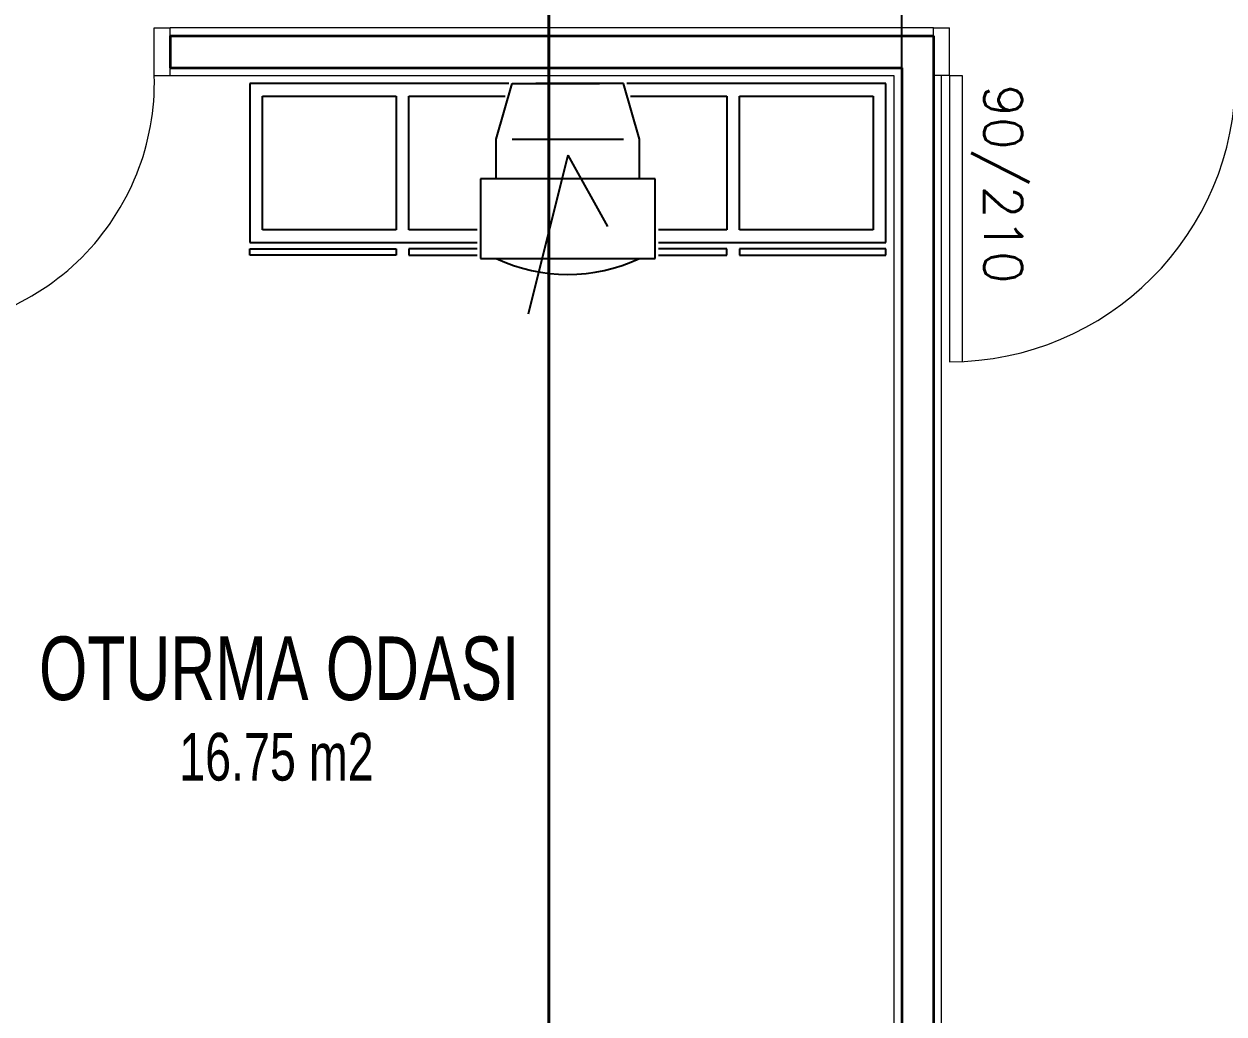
# Model space of a CAD drawing. Header units: inches. Extents: x -7543 to -822, y 102837 to 190349.
# Drawn here: x -829.945 to -829.8696, y 102836.8269 to 102836.8892 of the extents above; entities that cross this region are included whole.
import ezdxf

# ---------------------------------------------------------------- set-up
doc = ezdxf.new("R2010")
doc.units = ezdxf.units.IN
doc.header["$MEASUREMENT"] = 0
doc.linetypes.add('DASHDOTX2', pattern=[2, 1, -0.5, 0, -0.5])
doc.linetypes.add('DASHED', pattern=[19.049999999999997, 12.7, -6.35])
for name, color, linetype, lineweight in [('AKS', 1, 'Continuous', 25), ('KESİT', 7, 'Continuous', 40), ('SIVA', 150, 'Continuous', 15), ('YAZI', 7, 'Continuous', 25)]:
    doc.layers.add(name, color=color, linetype=linetype, lineweight=lineweight)
for name, color, linetype, lineweight, true_color in [('DUVAR', 7, 'Continuous', 35, 0xfc4642), ('KAPI', 7, 'Continuous', 18, 0xffb360), ('TEFRİŞ', 7, 'Continuous', 25, 0x78462c)]:
    doc.layers.add(name, color=color, linetype=linetype, lineweight=lineweight, true_color=true_color)
doc.styles.add('arıal', font='arial.ttf', dxfattribs={"width": 0.7})
doc.styles.add('TXTX', font='TXTX')

# ---------------------------------------------------------------- blocks, each defined once
blk = doc.blocks.new('A$C00897202')
at = {"layer": 'KAPI'}
for p, q in [((80.99972826655721, 15.00006041442975), (80.99972826655721, 95.00006041442975)), ((84.99972826655721, 15.00006041442975), (84.99972826655721, 95.00006041442975)), ((4.999728266557213, 15.00006041279994), (-0.000271733442787081, 15.00006041279994)), ((4.999728266557213, 15.00006041279994), (4.999728266731836, 6.041279993951321e-05)), ((84.99972826655721, 15.00006041442975), (80.99972826655721, 15.00006041442975)), ((84.99972826655721, 6.041440065018833e-05), (84.99972826655721, 15.00006041442975)), ((89.99972826655721, 15.00006041442975), (84.99972826655721, 15.00006041442975)), ((4.999728266731836, 6.041279993951321e-05), (-0.0002717326278798282, 6.041279993951321e-05)), ((84.99972826655721, 6.041440065018833e-05), (89.99972826655721, 6.041440065018833e-05))]:
    blk.add_line(p, q, dxfattribs=at)
blk.add_arc((82.99972826655721, 17.00006041437155), 78.02563681258283, 88.53119928715294, 181.4688007161811, dxfattribs=at)

msp = doc.modelspace()

# ---------------------------------------------------------------- linework, layer by layer
at = {"layer": 'AKS', "linetype": 'DASHDOTX2', "ltscale": 10}
msp.add_line((-829.8898315430839, 102837.241780972), (-829.8898315430839, 102836.7293249838), dxfattribs=at)
at = {"layer": 'DUVAR'}
for p, q in [((-829.9358199212353, 102836.8884307916), (-829.8878199212353, 102836.8884307916)), ((-829.9358199212353, 102836.8884307916), (-829.9358199212353, 102836.8864307916)), ((-829.8878199212353, 102836.8884307916), (-829.8878199212353, 102836.8204307916)), ((-829.9358199212353, 102836.8864307916), (-829.8898199212352, 102836.8864307916)), ((-829.8898199212352, 102836.8864307916), (-829.8898199212352, 102836.8204307916))]:
    msp.add_line(p, q, dxfattribs=at)
at = {"layer": 'KAPI'}
for p, q in [((-829.9358199212353, 102836.8859307916), (-829.9358199212353, 102836.8889307916)), ((-829.8878199212353, 102836.8889307916), (-829.8868199212352, 102836.8889307916)), ((-829.8878199212353, 102836.8859307916), (-829.8878199212353, 102836.8889307916)), ((-829.8868199212352, 102836.8859307916), (-829.8868199212352, 102836.8889307916)), ((-829.8868199212352, 102836.8859307916), (-829.8878199212353, 102836.8859307916)), ((-829.8868199212352, 102836.8859307916), (-829.8868199212352, 102836.8679307916)), ((-829.8868199212352, 102836.8859307916), (-829.8860199212353, 102836.8859307916)), ((-829.8860199212353, 102836.8859307916), (-829.8860199212353, 102836.8679485781))]:
    msp.add_line(p, q, dxfattribs=at)
msp.add_arc((-829.8868199212352, 102836.8859307916), 0.018, 270, 0, dxfattribs=at)
at = {"layer": 'KESİT', "linetype": 'DASHED'}
msp.add_line((-829.9120055995311, 102836.9492071035), (-829.9120055995311, 102836.7221551643), dxfattribs=at)
at = {"layer": 'SIVA'}
for p, q in [((-829.8878199212353, 102836.8889307916), (-829.9358199212353, 102836.8889307916)), ((-829.9358199212353, 102836.8859307916), (-829.8903199212352, 102836.8859307916)), ((-829.8903199212352, 102836.8859307916), (-829.8903199212352, 102836.8209307916)), ((-829.8873199212353, 102836.8199307916), (-829.8873199212353, 102836.8859307916))]:
    msp.add_line(p, q, dxfattribs=at)
at = {"layer": 'TEFRİŞ'}
for p, q in [((-829.9145279237609, 102836.8854307916), (-829.9308199212353, 102836.8854307916)), ((-829.9308199212353, 102836.8854307916), (-829.9308199212353, 102836.8754307916)), ((-829.9153199208461, 102836.8819307908), (-829.9143199208461, 102836.8854307908)), ((-829.9143199208461, 102836.8854307908), (-829.908819920846, 102836.8854307908)), ((-829.907319920846, 102836.8854307908), (-829.912819920846, 102836.8854307908)), ((-829.906319920846, 102836.8819307908), (-829.907319920846, 102836.8854307908)), ((-829.8908199212353, 102836.8854307916), (-829.907111917931, 102836.8854307916)), ((-829.8908199212353, 102836.8754307916), (-829.8908199212353, 102836.8854307916)), ((-829.9300199212353, 102836.8846307916), (-829.9216199212353, 102836.8846307916)), ((-829.9300199212353, 102836.8762307916), (-829.9300199212353, 102836.8846307916)), ((-829.9216199212353, 102836.8846307916), (-829.9216199212353, 102836.8762307916)), ((-829.9208199212353, 102836.8846307916), (-829.9147564951895, 102836.8846307916)), ((-829.9208199212353, 102836.8762307916), (-829.9208199212353, 102836.8846307916)), ((-829.9068833465025, 102836.8846307916), (-829.9008199212353, 102836.8846307916)), ((-829.9008199212353, 102836.8846307916), (-829.9008199212353, 102836.8762307916)), ((-829.9000199212353, 102836.8762307916), (-829.9000199212353, 102836.8846307916)), ((-829.9000199212353, 102836.8846307916), (-829.8916199212352, 102836.8846307916)), ((-829.8916199212352, 102836.8846307916), (-829.8916199212352, 102836.8762307916)), ((-829.9153199208461, 102836.8794307908), (-829.9153199208461, 102836.8819307908)), ((-829.9143199208461, 102836.8819307908), (-829.907319920846, 102836.8819307908)), ((-829.906319920846, 102836.8794307908), (-829.906319920846, 102836.8819307908)), ((-829.910819920846, 102836.8809307908), (-829.913319920846, 102836.8709307908)), ((-829.910819920846, 102836.8809307908), (-829.908319920846, 102836.8764307908)), ((-829.9053199208461, 102836.8794307908), (-829.916319920846, 102836.8794307908)), ((-829.916319920846, 102836.8794307908), (-829.916319920846, 102836.8744307908)), ((-829.9053199208461, 102836.8744307908), (-829.9053199208461, 102836.8794307908)), ((-829.9216199212353, 102836.8762307916), (-829.9300199212353, 102836.8762307916)), ((-829.916519920846, 102836.8762307916), (-829.9208199212353, 102836.8762307916)), ((-829.9008199212353, 102836.8762307916), (-829.905119920846, 102836.8762307916)), ((-829.8916199212352, 102836.8762307916), (-829.9000199212353, 102836.8762307916)), ((-829.9308199212353, 102836.8754307916), (-829.916519920846, 102836.8754307916)), ((-829.905119920846, 102836.8754307916), (-829.8908199212353, 102836.8754307916)), ((-829.9308199212353, 102836.8750307916), (-829.9216199212353, 102836.8750307916)), ((-829.9308199212353, 102836.8746307916), (-829.9308199212353, 102836.8750307916)), ((-829.9216199212353, 102836.8746307916), (-829.9308199212353, 102836.8746307916)), ((-829.9216199212353, 102836.8750307916), (-829.9216199212353, 102836.8746307916)), ((-829.916519920846, 102836.8750307916), (-829.9208199212353, 102836.8750307916)), ((-829.9208199212353, 102836.8750307916), (-829.9208199212353, 102836.8746307916)), ((-829.9208199212353, 102836.8746307916), (-829.916519920846, 102836.8746307916)), ((-829.916319920846, 102836.8744307908), (-829.9053199208461, 102836.8744307908)), ((-829.9008199212353, 102836.8750307916), (-829.905119920846, 102836.8750307916)), ((-829.905119920846, 102836.8746307916), (-829.9008199212353, 102836.8746307916)), ((-829.9008199212353, 102836.8746307916), (-829.9008199212353, 102836.8750307916)), ((-829.9000199212353, 102836.8750307916), (-829.9000199212353, 102836.8746307916)), ((-829.8908199212353, 102836.8750307916), (-829.9000199212353, 102836.8750307916)), ((-829.9000199212353, 102836.8746307916), (-829.8908199212353, 102836.8746307916)), ((-829.8908199212353, 102836.8746307916), (-829.8908199212353, 102836.8750307916))]:
    msp.add_line(p, q, dxfattribs=at)
msp.add_arc((-829.910819920846, 102836.8840557908), 0.010625, 244.9423850015374, 295.0576149984626, dxfattribs=at)

# ---------------------------------------------------------------- block references
at = {"layer": 'KAPI', "xscale": 0.0001999999999497959, "yscale": 0.0001999999999497959, "zscale": 0.0001999999999497959, "rotation": 180}
msp.add_blockref('A$C00897202', (-829.9358199755819, 102836.8889308037), dxfattribs=at)

# ---------------------------------------------------------------- texts
at = {"layer": 'KAPI', "style": 'TXTX'}
msp.add_text('90/210', height=0.0024, rotation=270, dxfattribs=at).set_placement((-829.884646297739, 102836.8853848886))
at = {"layer": 'YAZI', "style": 'arıal', "width": 0.7}
for s, height, p in [('OTURMA ODASI', 0.004, (-829.944070463844, 102836.8466478647)), ('16.75 m2', 0.003, (-829.9352565947679, 102836.8415826686, -0.011684))]:
    msp.add_text(s, height=height, dxfattribs=at).set_placement(p)

doc.saveas('drawing.dxf')
